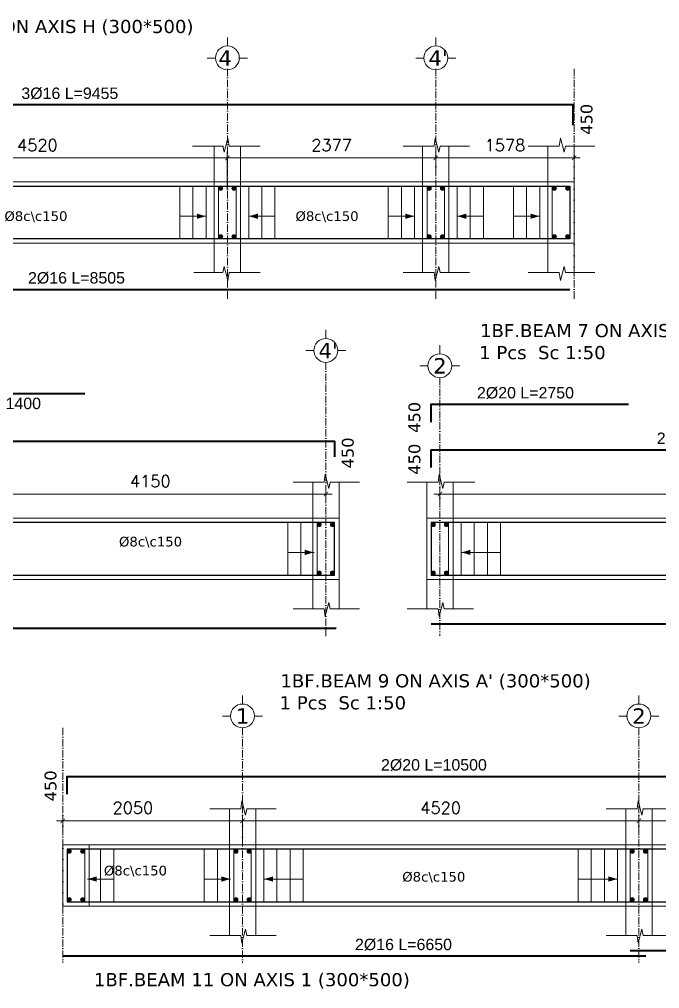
# Model space of a CAD drawing. Header units: inches. Extents: x -17020 to 43805, y -10194 to 123061.
# Drawn here: x -3643 to -2913, y 113195 to 114301 of the extents above; entities that cross this region are included whole.
import ezdxf

# ---------------------------------------------------------------- set-up
doc = ezdxf.new("R2010")
doc.units = ezdxf.units.IN
doc.header["$LTSCALE"] = 0.7
doc.header["$MEASUREMENT"] = 0
doc.linetypes.add('ACAD_ISO10W100', pattern=[18, 12, -3, 0, -3])
doc.layers.get('0').update_dxf_attribs({"lineweight": 13})
doc.layers.get('Defpoints').update_dxf_attribs({"lineweight": 5})
for name, color, linetype, lineweight in [('axis', 254, 'ACAD_ISO10W100', 9), ('BEAM FRAME', 5, 'Continuous', 18), ('COLUMN', 4, 'Continuous', 20), ('elevline', 30, 'Continuous', 20), ('FRAME 070', 5, 'Continuous', 60), ('hatch', 9, 'Continuous', 9), ('renforcment', 141, 'Continuous', 40), ('tex', 3, 'Continuous', 25), ('TEXT', 3, 'Continuous', 25), ('top rein. extension', 50, 'Continuous', 20), ('top renforcment', 7, 'Continuous', 40)]:
    doc.layers.add(name, color=color, linetype=linetype, lineweight=lineweight)
doc.styles.add('100', font='romans.shx', dxfattribs={"height": 13.5})
doc.styles.add('romanc', font='verdana.ttf', dxfattribs={"height": 250})
doc.styles.get("Standard").update_dxf_attribs({"font": 'arial.ttf', "height": 13})
doc.dimstyles.new('100', dxfattribs={"dimtxt": 13.5, "dimasz": 5, "dimexe": 7, "dimexo": 7, "dimgap": 8, "dimtad": 1, "dimdec": 0, "dimlfac": 10, "dimzin": 4, "dimdsep": 46, "dimtxsty": '100', "dimblk": 'ARCHTICK', "dimcen": 0.09, "dimdle": 7, "dimclrd": 1, "dimclre": 8, "dimclrt": 2, "dimadec": 0, "dimazin": 1, "dimtfac": 1, "dimtdec": 0, "dimtix": 1, "dimtofl": 0, "dimtmove": 0, "dimatfit": 3, "dimldrblk": 'ARCHTICK', "dimfxl": 0.18, "dimtolj": 1, "dimtzin": 0, "dimlwd": -1, "dimlwe": -1, "dimarcsym": 0})
doc.dimstyles.get("Standard").update_dxf_attribs({"dimtxt": 13, "dimasz": 5, "dimexe": 0.18, "dimexo": 0.0625, "dimgap": 6, "dimtad": 1, "dimdec": 0, "dimlfac": 10, "dimzin": 0, "dimdsep": 46, "dimtxsty": 'Standard', "dimblk": 'ARCHTICK', "dimcen": 0.09, "dimse1": 1, "dimse2": 1, "dimclrd": 1, "dimclre": 7, "dimclrt": 3, "dimadec": 0, "dimazin": 0, "dimtfac": 1, "dimtdec": 0, "dimtix": 1, "dimtofl": 0, "dimtmove": 0, "dimatfit": 3, "dimldrblk": 'ARCHTICK', "dimfxl": 1, "dimtolj": 1, "dimtzin": 0, "dimarcsym": 0})

# ---------------------------------------------------------------- blocks, each defined once
blk = doc.blocks.new('_ArchTick')
at = {"color": 0, "linetype": 'ByBlock', "lineweight": 0, "const_width": 0.15}
blk.add_lwpolyline([(-0.5, -0.5), (0.5, 0.5)], dxfattribs=at)
blk = doc.blocks.new('*D1486')
at = {"color": 8, "transparency": 16777216}
for p, q in [((-3857.7, 114124.5), (-3857.7, 114149.7)), ((-3405.7, 114106.1), (-3405.7, 114149.7))]:
    blk.add_line(p, q, dxfattribs=at)
at = {"color": 1, "transparency": 16777216}
blk.add_line((-3398.7, 114142.7), (-3864.7, 114142.7), dxfattribs=at)
at = {"layer": 'Defpoints', "color": 0, "transparency": 16777216}
for p in [(-3857.7, 114142.7), (-3857.7, 114117.5), (-3405.7, 114099.1)]:
    blk.add_point(p, dxfattribs=at)
at = {"color": 1, "transparency": 16777216, "xscale": 5, "yscale": 5, "zscale": 5, "rotation": 180}
blk.add_blockref('_ArchTick', (-3857.7, 114142.7), dxfattribs=at)
at = {"color": 1, "transparency": 16777216, "xscale": 5, "yscale": 5, "zscale": 5}
blk.add_blockref('_ArchTick', (-3405.7, 114142.7), dxfattribs=at)
at = {"color": 2, "transparency": 16777216, "insert": (-3622.3, 114157.4), "char_height": 13.5, "attachment_point": 5, "style": '100'}
blk.add_mtext('\\A1;4520', dxfattribs=at)
blk = doc.blocks.new('*D1487')
at = {"layer": 'Defpoints', "color": 0, "transparency": 16777216}
for p in [(-3865.7, 113992.7, -37318.8), (-3865.7, 113992.7), (-3015.2, 113992.7, -13652.7)]:
    blk.add_point(p, dxfattribs=at)
at = {"layer": 'TEXT', "color": 3, "transparency": 16777216, "insert": (-3577.7, 114005.7), "char_height": 13, "attachment_point": 5}
blk.add_mtext('\\A1;2%%C16 L=8505', dxfattribs=at)
blk = doc.blocks.new('*D1488')
at = {"layer": 'Defpoints', "color": 0, "transparency": 16777216}
for p in [(-3911.1, 114203.3, -440.4), (-2965.6, 114203.3, 264.3), (-2965.6, 114203.3)]:
    blk.add_point(p, dxfattribs=at)
at = {"layer": 'TEXT', "color": 3, "transparency": 16777216, "insert": (-3585.3, 114216.3), "char_height": 13, "attachment_point": 5}
blk.add_mtext('\\A1;3%%C16 L=9455', dxfattribs=at)
blk = doc.blocks.new('*D1489')
at = {"color": 8, "transparency": 16777216}
for p, q in [((-3405.7, 114106.1), (-3405.7, 114149.7)), ((-3168, 114125.5), (-3168, 114149.7))]:
    blk.add_line(p, q, dxfattribs=at)
at = {"color": 1, "transparency": 16777216}
blk.add_line((-3412.7, 114142.7), (-3161, 114142.7), dxfattribs=at)
at = {"layer": 'Defpoints', "color": 0, "transparency": 16777216}
for p in [(-3168, 114142.7), (-3168, 114118.5), (-3405.7, 114099.1)]:
    blk.add_point(p, dxfattribs=at)
at = {"color": 1, "transparency": 16777216, "xscale": 5, "yscale": 5, "zscale": 5, "rotation": 180}
blk.add_blockref('_ArchTick', (-3405.7, 114142.7), dxfattribs=at)
at = {"color": 1, "transparency": 16777216, "xscale": 5, "yscale": 5, "zscale": 5}
blk.add_blockref('_ArchTick', (-3168, 114142.7), dxfattribs=at)
at = {"color": 2, "transparency": 16777216, "insert": (-3286.8, 114157.4), "char_height": 13.5, "attachment_point": 5, "style": '100'}
blk.add_mtext('\\A1;2377', dxfattribs=at)
blk = doc.blocks.new('*D1492')
at = {"layer": 'Defpoints', "color": 0, "transparency": 16777216}
for p in [(-2925.8, 114203.3, -440.4), (-2175.8, 114203.3, 46.4), (-2175.8, 114203.3)]:
    blk.add_point(p, dxfattribs=at)
at = {"layer": 'TEXT', "color": 3, "transparency": 16777216, "insert": (-2543, 114216.3), "char_height": 13, "attachment_point": 5}
blk.add_mtext('\\A1;2%%C16 L=7500', dxfattribs=at)
blk = doc.blocks.new('*D1499')
at = {"layer": 'Defpoints', "color": 0, "transparency": 16777216}
for p in [(-4453.4, 113819.7, -157.8), (-4453.4, 113819.7), (-3253.4, 113819.7, -218.5)]:
    blk.add_point(p, dxfattribs=at)
at = {"layer": 'TEXT', "color": 3, "transparency": 16777216, "insert": (-3898.8, 113832.7), "char_height": 13, "attachment_point": 5}
blk.add_mtext('\\A1;2%%C20 L=12000', dxfattribs=at)
blk = doc.blocks.new('*D1504')
at = {"color": 8, "transparency": 16777216}
for p, q in [((-3708.4, 113753), (-3708.4, 113766.2)), ((-3293.3, 113751.6), (-3293.3, 113766.2))]:
    blk.add_line(p, q, dxfattribs=at)
at = {"color": 1, "transparency": 16777216}
blk.add_line((-3286.3, 113759.2), (-3715.4, 113759.2), dxfattribs=at)
at = {"layer": 'Defpoints', "color": 0, "transparency": 16777216}
for p in [(-3708.4, 113759.2), (-3708.4, 113746), (-3293.3, 113744.6)]:
    blk.add_point(p, dxfattribs=at)
at = {"color": 1, "transparency": 16777216, "xscale": 5, "yscale": 5, "zscale": 5, "rotation": 180}
blk.add_blockref('_ArchTick', (-3708.4, 113759.2), dxfattribs=at)
at = {"color": 1, "transparency": 16777216, "xscale": 5, "yscale": 5, "zscale": 5}
blk.add_blockref('_ArchTick', (-3293.3, 113759.2), dxfattribs=at)
at = {"color": 2, "transparency": 16777216, "insert": (-3493.5, 113773.9), "char_height": 13.5, "attachment_point": 5, "style": '100'}
blk.add_mtext('\\A1;4150', dxfattribs=at)
blk = doc.blocks.new('*D1506')
at = {"layer": 'Defpoints', "color": 0, "transparency": 16777216}
for p in [(-4168.4, 113605.9, -13652.7), (-3281.6, 113605.9, -37100.9), (-3281.6, 113605.9)]:
    blk.add_point(p, dxfattribs=at)
at = {"layer": 'TEXT', "color": 3, "transparency": 16777216, "insert": (-3851, 113618.9), "char_height": 13, "attachment_point": 5}
blk.add_mtext('\\A1;3%%C16 L=8867', dxfattribs=at)
blk = doc.blocks.new('*D1512')
at = {"layer": 'Defpoints', "color": 0, "transparency": 16777216}
for p in [(-3858.4, 113873.9, -203.1), (-3858.4, 113873.9), (-3568.4, 113873.9, -189.9)]:
    blk.add_point(p, dxfattribs=at)
at = {"layer": 'TEXT', "color": 3, "transparency": 16777216, "insert": (-3712.8, 113886.9), "char_height": 13, "attachment_point": 5}
blk.add_mtext('\\A1;3%%C20 L=2900', dxfattribs=at)
blk = doc.blocks.new('*D1513')
at = {"layer": 'Defpoints', "color": 0, "transparency": 16777216}
for p in [(-3708.4, 113872.3), (-3568.4, 113872.3), (-3568.4, 113849.9)]:
    blk.add_point(p, dxfattribs=at)
at = {"layer": 'TEXT', "color": 3, "transparency": 16777216, "insert": (-3638.4, 113862.6), "char_height": 13, "attachment_point": 5}
blk.add_mtext('\\A1;1400', dxfattribs=at)
blk = doc.blocks.new('*D1515')
at = {"layer": 'Defpoints', "color": 0, "transparency": 16777216}
for p in [(-3223.3, 113809.7, -0.5), (-3223.3, 113809.7), (-2289.3, 113809.7, -167.8)]:
    blk.add_point(p, dxfattribs=at)
at = {"layer": 'TEXT', "color": 3, "transparency": 16777216, "insert": (-2860.7, 113822.7), "char_height": 13, "attachment_point": 5}
blk.add_mtext('\\A1;2%%C20 L=9340', dxfattribs=at)
blk = doc.blocks.new('*D1518')
at = {"color": 8, "transparency": 16777216}
for p, q in [((-3163.3, 113750.2), (-3163.3, 113766.2)), ((-2523.3, 113752.6), (-2523.3, 113766.2))]:
    blk.add_line(p, q, dxfattribs=at)
at = {"color": 1, "transparency": 16777216}
blk.add_line((-2516.3, 113759.2), (-3170.3, 113759.2), dxfattribs=at)
at = {"layer": 'Defpoints', "color": 0, "transparency": 16777216}
for p in [(-3163.3, 113759.2), (-3163.3, 113743.2), (-2523.3, 113745.6)]:
    blk.add_point(p, dxfattribs=at)
at = {"color": 1, "transparency": 16777216, "xscale": 5, "yscale": 5, "zscale": 5, "rotation": 180}
blk.add_blockref('_ArchTick', (-3163.3, 113759.2), dxfattribs=at)
at = {"color": 1, "transparency": 16777216, "xscale": 5, "yscale": 5, "zscale": 5}
blk.add_blockref('_ArchTick', (-2523.3, 113759.2), dxfattribs=at)
at = {"color": 2, "transparency": 16777216, "insert": (-2843.3, 113773.9), "char_height": 13.5, "attachment_point": 5, "style": '100'}
blk.add_mtext('\\A1;6400', dxfattribs=at)
blk = doc.blocks.new('*D1519')
at = {"layer": 'Defpoints', "color": 0, "transparency": 16777216}
for p in [(-3223.3, 113861.6, -218.4), (-3223.3, 113861.6), (-2948.3, 113861.6, -217.9)]:
    blk.add_point(p, dxfattribs=at)
at = {"layer": 'TEXT', "color": 3, "transparency": 16777216, "insert": (-3065.7, 113874.6), "char_height": 13, "attachment_point": 5}
blk.add_mtext('\\A1;2%%C20 L=2750', dxfattribs=at)
blk = doc.blocks.new('*D1520')
at = {"layer": 'Defpoints', "color": 0, "transparency": 16777216}
for p in [(-3173.3, 113611, -13652.7), (-2513.3, 113611, -37100.9), (-2513.3, 113611)]:
    blk.add_point(p, dxfattribs=at)
at = {"layer": 'TEXT', "color": 3, "transparency": 16777216, "insert": (-2825.9, 113624), "char_height": 13, "attachment_point": 5}
blk.add_mtext('\\A1;4%%C20 L=6600', dxfattribs=at)
blk = doc.blocks.new('*D1548')
at = {"layer": 'Defpoints', "color": 0, "transparency": 16777216}
for p in [(-3638.4, 113437.1, -218.4), (-3638.4, 113437.1), (-2588.4, 113437.1, -167.8)]:
    blk.add_point(p, dxfattribs=at)
at = {"layer": 'TEXT', "color": 3, "transparency": 16777216, "insert": (-3170.1, 113450.1), "char_height": 13, "attachment_point": 5}
blk.add_mtext('\\A1;2%%C20 L=10500', dxfattribs=at)
blk = doc.blocks.new('*D1543')
at = {"color": 1, "transparency": 16777216}
blk.add_line((-2289.4, 113386.5), (-2943.4, 113386.5), dxfattribs=at)
at = {"color": 8, "transparency": 16777216}
for p, q in [((-2936.4, 113377.6), (-2936.4, 113393.5)), ((-2296.4, 113379.9), (-2296.4, 113393.5))]:
    blk.add_line(p, q, dxfattribs=at)
at = {"layer": 'Defpoints', "color": 0, "transparency": 16777216}
for p in [(-2936.4, 113386.5), (-2936.4, 113370.6), (-2296.4, 113372.9)]:
    blk.add_point(p, dxfattribs=at)
at = {"color": 1, "transparency": 16777216, "xscale": 5, "yscale": 5, "zscale": 5, "rotation": 180}
blk.add_blockref('_ArchTick', (-2936.4, 113386.5), dxfattribs=at)
at = {"color": 1, "transparency": 16777216, "xscale": 5, "yscale": 5, "zscale": 5}
blk.add_blockref('_ArchTick', (-2296.4, 113386.5), dxfattribs=at)
at = {"color": 2, "transparency": 16777216, "insert": (-2616.4, 113401.3), "char_height": 13.5, "attachment_point": 5, "style": '100'}
blk.add_mtext('\\A1;6400', dxfattribs=at)
blk = doc.blocks.new('*D1544')
at = {"color": 1, "transparency": 16777216}
blk.add_line((-3395.4, 113386.5), (-2929.4, 113386.5), dxfattribs=at)
at = {"color": 8, "transparency": 16777216}
for p, q in [((-3388.4, 113365.3), (-3388.4, 113393.5)), ((-2936.4, 113377.6), (-2936.4, 113393.5))]:
    blk.add_line(p, q, dxfattribs=at)
at = {"layer": 'Defpoints', "color": 0, "transparency": 16777216}
for p in [(-2936.4, 113386.5), (-2936.4, 113370.6), (-3388.4, 113358.3)]:
    blk.add_point(p, dxfattribs=at)
at = {"color": 1, "transparency": 16777216, "xscale": 5, "yscale": 5, "zscale": 5, "rotation": 180}
blk.add_blockref('_ArchTick', (-3388.4, 113386.5), dxfattribs=at)
at = {"color": 1, "transparency": 16777216, "xscale": 5, "yscale": 5, "zscale": 5}
blk.add_blockref('_ArchTick', (-2936.4, 113386.5), dxfattribs=at)
at = {"color": 2, "transparency": 16777216, "insert": (-3162.4, 113401.3), "char_height": 13.5, "attachment_point": 5, "style": '100'}
blk.add_mtext('\\A1;4520', dxfattribs=at)
blk = doc.blocks.new('*D1545')
at = {"layer": 'Defpoints', "color": 0, "transparency": 16777216}
for p in [(-3593.4, 113232.2, -13652.7), (-2928.4, 113232.2, -37100.9), (-2928.4, 113232.2)]:
    blk.add_point(p, dxfattribs=at)
at = {"layer": 'TEXT', "color": 3, "transparency": 16777216, "insert": (-3204.8, 113245.2), "char_height": 13, "attachment_point": 5}
blk.add_mtext('\\A1;2%%C16 L=6650', dxfattribs=at)
blk = doc.blocks.new('*D1546')
at = {"layer": 'Defpoints', "color": 0, "transparency": 16777216}
for p in [(-2946.4, 113238.3, -13652.7), (-1836.4, 113238.3, -37100.9), (-1836.4, 113238.3)]:
    blk.add_point(p, dxfattribs=at)
at = {"layer": 'TEXT', "color": 3, "transparency": 16777216, "insert": (-2538.9, 113251.3), "char_height": 13, "attachment_point": 5}
blk.add_mtext('\\A1;2%%C16 L=11100', dxfattribs=at)
blk = doc.blocks.new('*D1547')
at = {"color": 1, "transparency": 16777216}
blk.add_line((-3381.4, 113386.5), (-3600.4, 113386.5), dxfattribs=at)
at = {"color": 8, "transparency": 16777216}
for p, q in [((-3593.4, 113372.1), (-3593.4, 113393.5)), ((-3388.4, 113365.3), (-3388.4, 113393.5))]:
    blk.add_line(p, q, dxfattribs=at)
at = {"layer": 'Defpoints', "color": 0, "transparency": 16777216}
for p in [(-3593.4, 113386.5), (-3593.4, 113365.1), (-3388.4, 113358.3)]:
    blk.add_point(p, dxfattribs=at)
at = {"color": 1, "transparency": 16777216, "xscale": 5, "yscale": 5, "zscale": 5, "rotation": 180}
blk.add_blockref('_ArchTick', (-3593.4, 113386.5), dxfattribs=at)
at = {"color": 1, "transparency": 16777216, "xscale": 5, "yscale": 5, "zscale": 5}
blk.add_blockref('_ArchTick', (-3388.4, 113386.5), dxfattribs=at)
at = {"color": 2, "transparency": 16777216, "insert": (-3513.4, 113401.3), "char_height": 13.5, "attachment_point": 5, "style": '100'}
blk.add_mtext('\\A1;2050', dxfattribs=at)
blk = doc.blocks.new('*D1684')
at = {"color": 8, "transparency": 16777216}
for p, q in [((-3168, 114125.5), (-3168, 114149.7)), ((-3010.2, 114114.9), (-3010.2, 114149.7))]:
    blk.add_line(p, q, dxfattribs=at)
at = {"color": 1, "transparency": 16777216}
blk.add_line((-3003.2, 114142.7), (-3175, 114142.7), dxfattribs=at)
at = {"layer": 'Defpoints', "color": 0, "transparency": 16777216}
for p in [(-3168, 114142.7), (-3168, 114118.5), (-3010.2, 114107.9)]:
    blk.add_point(p, dxfattribs=at)
at = {"color": 1, "transparency": 16777216, "xscale": 5, "yscale": 5, "zscale": 5, "rotation": 180}
blk.add_blockref('_ArchTick', (-3168, 114142.7), dxfattribs=at)
at = {"color": 1, "transparency": 16777216, "xscale": 5, "yscale": 5, "zscale": 5}
blk.add_blockref('_ArchTick', (-3010.2, 114142.7), dxfattribs=at)
at = {"color": 2, "transparency": 16777216, "insert": (-3089.1, 114157.4), "char_height": 13.5, "attachment_point": 5, "style": '100'}
blk.add_mtext('\\A1;1578', dxfattribs=at)

msp = doc.modelspace()

# ---------------------------------------------------------------- hatches: boundary and pattern name
at = {"layer": 'elevline'}
for points in [[(-3410.9, 114108, 1), (-3415.65, 114108, 1)], [(-3400.41, 114108, -1), (-3395.65, 114108, -1)], [(-3173.2, 114108, 1), (-3177.95, 114108, 1)], [(-3162.71, 114108, -1), (-3157.95, 114108, -1)], [(-3030.4, 114108, 1), (-3035.15, 114108, 1)], [(-3019.91, 114108, -1), (-3015.15, 114108, -1)], [(-3410.9, 114052.76, -1), (-3415.65, 114052.76, -1)], [(-3400.41, 114052.76, 1), (-3395.65, 114052.76, 1)], [(-3173.2, 114052.76, -1), (-3177.95, 114052.76, -1)], [(-3162.71, 114052.76, 1), (-3157.95, 114052.76, 1)], [(-3030.4, 114052.76, -1), (-3035.15, 114052.76, -1)], [(-3019.91, 114052.76, 1), (-3015.15, 114052.76, 1)], [(-3298.56, 113724.48, 1), (-3303.32, 113724.48, 1)], [(-3288.07, 113724.48, -1), (-3283.32, 113724.48, -1)], [(-3168.56, 113724.48, 1), (-3173.32, 113724.48, 1)], [(-3158.07, 113724.48, -1), (-3153.32, 113724.48, -1)], [(-3298.56, 113669.24, -1), (-3303.32, 113669.24, -1)], [(-3288.07, 113669.24, 1), (-3283.32, 113669.24, 1)], [(-3168.56, 113669.24, -1), (-3173.32, 113669.24, -1)], [(-3158.07, 113669.24, 1), (-3153.32, 113669.24, 1)], [(-3583.6, 113351.83, 1), (-3588.35, 113351.83, 1)], [(-3573.11, 113351.83, -1), (-3568.35, 113351.83, -1)], [(-3393.6, 113351.83, 1), (-3398.35, 113351.83, 1)], [(-3383.11, 113351.83, -1), (-3378.35, 113351.83, -1)], [(-2941.6, 113351.83, 1), (-2946.35, 113351.83, 1)], [(-2931.11, 113351.83, -1), (-2926.35, 113351.83, -1)], [(-3583.6, 113296.59, -1), (-3588.35, 113296.59, -1)], [(-3573.11, 113296.59, 1), (-3568.35, 113296.59, 1)], [(-3393.6, 113296.59, -1), (-3398.35, 113296.59, -1)], [(-3383.11, 113296.59, 1), (-3378.35, 113296.59, 1)], [(-2941.6, 113296.59, -1), (-2946.35, 113296.59, -1)], [(-2931.11, 113296.59, 1), (-2926.35, 113296.59, 1)]]:
    msp.add_hatch(color=256, dxfattribs=at).paths.add_polyline_path(points)

# ---------------------------------------------------------------- linework, layer by layer
at = {"layer": 'axis'}
for p, q in [((-3405.65, 114244.58, -217.91), (-3405.65, 113980.64, -217.91)), ((-3167.95, 114244.58, -217.91), (-3167.95, 113980.64, -217.91)), ((-3010.15, 114244.58, -217.91), (-3010.15, 113980.64, -217.91)), ((-3010.15, 114244.58, -217.91), (-3010.15, 113980.64, -217.91)), ((-3293.32, 113909.51), (-3293.32, 113597.12)), ((-3163.32, 113892.05), (-3163.32, 113597.12)), ((-3163.32, 113892.05), (-3163.32, 113597.12)), ((-3593.35, 113492.51, -217.91), (-3593.35, 113224.47, -217.91)), ((-3388.35, 113492.51, -217.91), (-3388.35, 113224.47, -217.91)), ((-2936.35, 113492.51, -217.91), (-2936.35, 113224.47, -217.91)), ((-2936.35, 113492.51, -217.91), (-2936.35, 113224.47, -217.91))]:
    msp.add_line(p, q, dxfattribs=at)
at = {"layer": 'BEAM FRAME'}
for points in [[(-3010.15, 114045.38), (-3872.65, 114045.38), (-3872.65, 114115.38), (-3010.15, 114115.38)], [(-3593.35, 113289.21), (-1829.35, 113289.21), (-1829.35, 113359.21), (-3593.35, 113359.21)]]:
    msp.add_lwpolyline(points, close=True, dxfattribs=at)
at = {"layer": 'BEAM FRAME', "elevation": 217.91}
for points in [[(-5427.35, 113661.86), (-3278.32, 113661.86), (-3278.32, 113731.86), (-5427.35, 113731.86)], [(-3178.32, 113661.86), (-2056.32, 113661.86), (-2056.32, 113731.86), (-3178.32, 113731.86)]]:
    msp.add_lwpolyline(points, close=True, dxfattribs=at)
at = {"layer": 'COLUMN', "lineweight": 20}
for p, q in [((-3420.65, 114156.3), (-3420.65, 114115.38)), ((-3390.65, 114156.3), (-3390.65, 114115.38)), ((-3182.95, 114156.3), (-3182.95, 114115.38)), ((-3152.95, 114156.3), (-3152.95, 114115.38)), ((-3040.15, 114156.3), (-3040.15, 114115.38)), ((-3010.15, 114156.3), (-3010.15, 114115.38)), ((-3420.65, 114011.95), (-3420.65, 114045.38)), ((-3390.65, 114011.95), (-3390.65, 114045.38)), ((-3182.95, 114011.95), (-3182.95, 114045.38)), ((-3152.95, 114011.95), (-3152.95, 114045.38)), ((-3040.15, 114011.95), (-3040.15, 114045.38)), ((-3010.15, 114011.95), (-3010.15, 114045.38)), ((-3308.32, 113772.78, 217.91), (-3308.32, 113731.86, 217.91)), ((-3278.32, 113772.78, 217.91), (-3278.32, 113731.86, 217.91)), ((-3178.32, 113772.78, 217.91), (-3178.32, 113731.86, 217.91)), ((-3148.32, 113772.78, 217.91), (-3148.32, 113731.86, 217.91)), ((-3308.32, 113628.43, 217.91), (-3308.32, 113661.86, 217.91)), ((-3278.32, 113628.43, 217.91), (-3278.32, 113661.86, 217.91)), ((-3178.32, 113628.43, 217.91), (-3178.32, 113661.86, 217.91)), ((-3148.32, 113628.43, 217.91), (-3148.32, 113661.86, 217.91)), ((-3403.35, 113400.14), (-3403.35, 113359.21)), ((-3373.35, 113400.14), (-3373.35, 113359.21)), ((-2951.35, 113400.14), (-2951.35, 113359.21)), ((-2921.35, 113400.14), (-2921.35, 113359.21)), ((-3403.35, 113255.79), (-3403.35, 113289.21)), ((-3373.35, 113255.79), (-3373.35, 113289.21)), ((-2951.35, 113255.79), (-2951.35, 113289.21)), ((-2921.35, 113255.79), (-2921.35, 113289.21))]:
    msp.add_line(p, q, dxfattribs=at)
at = {"layer": 'elevline'}
for p, q in [((-3459.93, 114050.38, -217.91), (-3459.93, 114110.38, -217.91)), ((-3444.93, 114050.38, -217.91), (-3444.93, 114110.38, -217.91)), ((-3429.97, 114050.38, -217.91), (-3429.97, 114110.38, -217.91)), ((-3381.34, 114050.38, -217.91), (-3381.34, 114110.38, -217.91)), ((-3366.38, 114050.38, -217.91), (-3366.38, 114110.38, -217.91)), ((-3351.38, 114050.38, -217.91), (-3351.38, 114110.38, -217.91)), ((-3222.23, 114050.38, -217.91), (-3222.23, 114110.38, -217.91)), ((-3207.23, 114050.38, -217.91), (-3207.23, 114110.38, -217.91)), ((-3192.27, 114050.38, -217.91), (-3192.27, 114110.38, -217.91)), ((-3143.64, 114050.38, -217.91), (-3143.64, 114110.38, -217.91)), ((-3128.68, 114050.38, -217.91), (-3128.68, 114110.38, -217.91)), ((-3113.68, 114050.38, -217.91), (-3113.68, 114110.38, -217.91)), ((-3079.43, 114050.38, -217.91), (-3079.43, 114110.38, -217.91)), ((-3064.43, 114050.38, -217.91), (-3064.43, 114110.38, -217.91)), ((-3049.47, 114050.38, -217.91), (-3049.47, 114110.38, -217.91)), ((-3336.82, 113666.86), (-3336.82, 113726.86)), ((-3321.82, 113666.86), (-3321.82, 113726.86)), ((-3303.36, 113666.86), (-3303.36, 113726.86)), ((-3139.01, 113666.86), (-3139.01, 113726.86)), ((-3124.05, 113666.86), (-3124.05, 113726.86)), ((-3109.05, 113666.86), (-3109.05, 113726.86)), ((-3094.05, 113666.86), (-3094.05, 113726.86)), ((-3550.27, 113294.21, -217.91), (-3550.27, 113354.21, -217.91)), ((-3535.27, 113294.21, -217.91), (-3535.27, 113354.21, -217.91)), ((-3432.01, 113294.21, -217.91), (-3432.01, 113354.21, -217.91)), ((-3417.01, 113294.21, -217.91), (-3417.01, 113354.21, -217.91)), ((-3364.04, 113294.21, -217.91), (-3364.04, 113354.21, -217.91)), ((-3349.08, 113294.21, -217.91), (-3349.08, 113354.21, -217.91)), ((-3334.08, 113294.21, -217.91), (-3334.08, 113354.21, -217.91)), ((-3319.08, 113294.21, -217.91), (-3319.08, 113354.21, -217.91)), ((-3005.62, 113294.21, -217.91), (-3005.62, 113354.21, -217.91)), ((-2990.62, 113294.21, -217.91), (-2990.62, 113354.21, -217.91)), ((-2975.62, 113294.21, -217.91), (-2975.62, 113354.21, -217.91)), ((-2960.67, 113294.21, -217.91), (-2960.67, 113354.21, -217.91))]:
    msp.add_line(p, q, dxfattribs=at)
for centre in [(-3413.28, 114108, -217.91), (-3398.03, 114108, -217.91), (-3175.58, 114108, -217.91), (-3160.33, 114108, -217.91), (-3032.78, 114108, -217.91), (-3017.53, 114108, -217.91), (-3413.28, 114052.76, -217.91), (-3398.03, 114052.76, -217.91), (-3175.58, 114052.76, -217.91), (-3160.33, 114052.76, -217.91), (-3032.78, 114052.76, -217.91), (-3017.53, 114052.76, -217.91), (-3300.94, 113724.48), (-3285.7, 113724.48), (-3170.94, 113724.48), (-3155.7, 113724.48), (-3300.94, 113669.24), (-3285.7, 113669.24), (-3170.94, 113669.24), (-3155.7, 113669.24), (-3585.98, 113351.83, -217.91), (-3570.73, 113351.83, -217.91), (-3395.98, 113351.83, -217.91), (-3380.73, 113351.83, -217.91), (-2943.98, 113351.83, -217.91), (-2928.73, 113351.83, -217.91), (-3585.98, 113296.59, -217.91), (-3570.73, 113296.59, -217.91), (-3395.98, 113296.59, -217.91), (-3380.73, 113296.59, -217.91), (-2943.98, 113296.59, -217.91), (-2928.73, 113296.59, -217.91)]:
    msp.add_circle(centre, 2.38, dxfattribs=at)
at = {"layer": 'FRAME 070', "lineweight": 20}
for p, q in [((-3404.97, 114165.31), (-3409.15, 114149.23)), ((-3403.62, 114156.3), (-3404.97, 114165.31)), ((-3169.99, 114156.3), (-3168.64, 114165.31)), ((-3168.64, 114165.31), (-3164.46, 114149.23)), ((-3027.19, 114156.3), (-3025.84, 114165.31)), ((-3025.84, 114165.31), (-3021.66, 114149.23)), ((-3410.18, 114156.3), (-3445.54, 114156.3)), ((-3409.15, 114149.23), (-3410.66, 114156.3)), ((-3368.26, 114156.3), (-3403.62, 114156.3)), ((-3205.34, 114156.3), (-3169.99, 114156.3)), ((-3164.46, 114149.23), (-3162.95, 114156.3)), ((-3162.95, 114156.3), (-3129.56, 114156.3)), ((-3062.54, 114156.3), (-3027.19, 114156.3)), ((-3021.66, 114149.23), (-3020.15, 114156.3)), ((-3020.15, 114156.3), (-2986.76, 114156.3)), ((-3409.15, 114019.03), (-3410.66, 114011.95)), ((-3404.97, 114002.95), (-3409.15, 114019.03)), ((-3168.64, 114002.95), (-3164.46, 114019.03)), ((-3164.46, 114019.03), (-3162.95, 114011.95)), ((-3025.84, 114002.95), (-3021.66, 114019.03)), ((-3021.66, 114019.03), (-3020.15, 114011.95)), ((-3410.66, 114011.95), (-3444.05, 114011.95)), ((-3403.62, 114011.95), (-3404.97, 114002.95)), ((-3368.26, 114011.95), (-3403.62, 114011.95)), ((-3205.34, 114011.95), (-3169.99, 114011.95)), ((-3169.99, 114011.95), (-3168.64, 114002.95)), ((-3162.95, 114011.95), (-3129.56, 114011.95)), ((-3062.54, 114011.95), (-3027.19, 114011.95)), ((-3027.19, 114011.95), (-3025.84, 114002.95)), ((-3020.15, 114011.95), (-2986.76, 114011.95)), ((-3330.71, 113772.78, 217.91), (-3295.35, 113772.78, 217.91)), ((-3295.35, 113772.78, 217.91), (-3294, 113781.79, 217.91)), ((-3294, 113781.79, 217.91), (-3289.82, 113765.71, 217.91)), ((-3289.82, 113765.71, 217.91), (-3288.31, 113772.78, 217.91)), ((-3288.31, 113772.78, 217.91), (-3254.92, 113772.78, 217.91)), ((-3200.71, 113772.78, 217.91), (-3165.35, 113772.78, 217.91)), ((-3165.35, 113772.78, 217.91), (-3164, 113781.79, 217.91)), ((-3164, 113781.79, 217.91), (-3159.82, 113765.71, 217.91)), ((-3159.82, 113765.71, 217.91), (-3158.31, 113772.78, 217.91)), ((-3158.79, 113772.78, 217.91), (-3123.43, 113772.78, 217.91)), ((-3330.71, 113628.43, 217.91), (-3295.35, 113628.43, 217.91)), ((-3295.35, 113628.43, 217.91), (-3294, 113619.43, 217.91)), ((-3294, 113619.43, 217.91), (-3289.82, 113635.51, 217.91)), ((-3289.82, 113635.51, 217.91), (-3288.31, 113628.43, 217.91)), ((-3288.31, 113628.43, 217.91), (-3254.92, 113628.43, 217.91)), ((-3200.71, 113628.43, 217.91), (-3165.35, 113628.43, 217.91)), ((-3165.35, 113628.43, 217.91), (-3164, 113619.43, 217.91)), ((-3164, 113619.43, 217.91), (-3159.82, 113635.51, 217.91)), ((-3159.82, 113635.51, 217.91), (-3158.31, 113628.43, 217.91)), ((-3158.31, 113628.43, 217.91), (-3124.92, 113628.43, 217.91)), ((-3390.39, 113400.14), (-3389.04, 113409.14)), ((-3389.04, 113409.14), (-3384.85, 113393.06)), ((-2938.39, 113400.14), (-2937.04, 113409.14)), ((-2937.04, 113409.14), (-2932.85, 113393.06)), ((-3425.74, 113400.14), (-3390.39, 113400.14)), ((-3384.85, 113393.06), (-3383.35, 113400.14)), ((-3383.35, 113400.14), (-3349.96, 113400.14)), ((-2973.74, 113400.14), (-2938.39, 113400.14)), ((-2932.85, 113393.06), (-2931.35, 113400.14)), ((-2931.83, 113400.14), (-2896.47, 113400.14)), ((-3425.74, 113255.79), (-3390.39, 113255.79)), ((-3390.39, 113255.79), (-3389.04, 113246.79)), ((-3389.04, 113246.79), (-3384.85, 113262.86)), ((-3384.85, 113262.86), (-3383.35, 113255.79)), ((-3383.35, 113255.79), (-3349.96, 113255.79)), ((-2973.74, 113255.79), (-2938.39, 113255.79)), ((-2938.39, 113255.79), (-2937.04, 113246.79)), ((-2937.04, 113246.79), (-2932.85, 113262.86)), ((-2932.85, 113262.86), (-2931.35, 113255.79)), ((-2931.35, 113255.79), (-2897.96, 113255.79))]:
    msp.add_line(p, q, dxfattribs=at)
at = {"layer": 'FRAME 070', "lineweight": 15, "elevation": -217.91}
for points in [[(-3390.65, 114045.38), (-3420.65, 114045.38), (-3420.65, 114115.38), (-3390.65, 114115.38)], [(-3152.95, 114045.38), (-3182.95, 114045.38), (-3182.95, 114115.38), (-3152.95, 114115.38)], [(-3010.15, 114045.38), (-3040.15, 114045.38), (-3040.15, 114115.38), (-3010.15, 114115.38)], [(-3593.35, 113289.21), (-3563.35, 113289.21), (-3563.35, 113359.21), (-3593.35, 113359.21)], [(-3403.35, 113289.21), (-3373.35, 113289.21), (-3373.35, 113359.21), (-3403.35, 113359.21)], [(-2951.35, 113289.21), (-2921.35, 113289.21), (-2921.35, 113359.21), (-2951.35, 113359.21)]]:
    msp.add_lwpolyline(points, close=True, dxfattribs=at)
at = {"layer": 'FRAME 070', "lineweight": 15}
for points in [[(-3308.32, 113661.86), (-3278.32, 113661.86), (-3278.32, 113731.86), (-3308.32, 113731.86)], [(-3178.32, 113661.86), (-3148.32, 113661.86), (-3148.32, 113731.86), (-3178.32, 113731.86)]]:
    msp.add_lwpolyline(points, close=True, dxfattribs=at)
at = {"layer": 'hatch'}
for p, q in [((-3405.65, 114280.19, -217.91), (-3405.65, 114270.46, -217.91)), ((-3167.95, 114280.19, -217.91), (-3167.95, 114270.46, -217.91)), ((-3428.58, 114256.71, -217.91), (-3418.84, 114256.71, -217.91)), ((-3382.73, 114256.71, -217.91), (-3392.47, 114256.71, -217.91)), ((-3190.88, 114256.71, -217.91), (-3181.14, 114256.71, -217.91)), ((-3145.03, 114256.71, -217.91), (-3154.77, 114256.71, -217.91)), ((-3293.32, 113946.48), (-3293.32, 113936.75)), ((-3163.32, 113929.02), (-3163.32, 113919.29)), ((-3316.24, 113923), (-3306.51, 113923)), ((-3270.39, 113923), (-3280.13, 113923)), ((-3186.24, 113905.55), (-3176.51, 113905.55)), ((-3140.39, 113905.55), (-3150.13, 113905.55)), ((-3388.35, 113529.48, -217.91), (-3388.35, 113519.75, -217.91)), ((-2936.35, 113529.48, -217.91), (-2936.35, 113519.75, -217.91)), ((-3411.28, 113506, -217.91), (-3401.54, 113506, -217.91)), ((-3365.43, 113506, -217.91), (-3375.16, 113506, -217.91)), ((-2959.28, 113506, -217.91), (-2949.54, 113506, -217.91)), ((-2913.43, 113506, -217.91), (-2923.16, 113506, -217.91))]:
    msp.add_line(p, q, dxfattribs=at)
for centre in [(-3405.65, 114256.84, -217.91), (-3167.95, 114256.84, -217.91), (-3293.32, 113923.13), (-3163.32, 113905.67), (-3388.35, 113506.13, -217.91), (-2936.35, 113506.13, -217.91)]:
    msp.add_circle(centre, 13.62, dxfattribs=at)
at = {"layer": 'renforcment', "lineweight": -2}
for points in [[(-3015.15, 114050.38), (-3867.65, 114050.38), (-3867.65, 114110.38), (-3015.15, 114110.38)], [(-3588.35, 113294.21), (-1834.35, 113294.21), (-1834.35, 113354.21), (-3588.35, 113354.21)]]:
    msp.add_lwpolyline(points, close=True, dxfattribs=at)
at = {"layer": 'renforcment', "lineweight": -2, "elevation": 217.91}
for points in [[(-5422.35, 113666.86), (-3283.32, 113666.86), (-3283.32, 113726.86), (-5422.35, 113726.86)], [(-3173.32, 113666.86), (-2061.32, 113666.86), (-2061.32, 113726.86), (-3173.32, 113726.86)]]:
    msp.add_lwpolyline(points, close=True, dxfattribs=at)
at = {"layer": 'top rein. extension'}
for p, q in [((-3429.97, 114076.22, -217.91), (-3459.93, 114076.22, -217.91)), ((-3381.34, 114076.22, -217.91), (-3351.38, 114076.22, -217.91)), ((-3192.27, 114076.22, -217.91), (-3222.23, 114076.22, -217.91)), ((-3143.64, 114076.22, -217.91), (-3113.68, 114076.22, -217.91)), ((-3049.47, 114076.22, -217.91), (-3079.43, 114076.22, -217.91)), ((-3306.86, 113692.7), (-3336.82, 113692.7)), ((-3139.01, 113692.7), (-3094.05, 113692.7)), ((-3565.23, 113320.05, -217.91), (-3535.27, 113320.05, -217.91)), ((-3402.05, 113320.05, -217.91), (-3432.01, 113320.05, -217.91)), ((-3364.04, 113320.05, -217.91), (-3319.08, 113320.05, -217.91)), ((-2960.67, 113320.05, -217.91), (-3005.62, 113320.05, -217.91))]:
    msp.add_line(p, q, dxfattribs=at)
for points in [[(-3440.44, 114079.22, -217.91), (-3430.31, 114076.22, -217.91), (-3440.44, 114073.22, -217.91)], [(-3370.87, 114079.22, -217.91), (-3381, 114076.22, -217.91), (-3370.87, 114073.22, -217.91)], [(-3202.74, 114079.22, -217.91), (-3192.61, 114076.22, -217.91), (-3202.74, 114073.22, -217.91)], [(-3133.17, 114079.22, -217.91), (-3143.3, 114076.22, -217.91), (-3133.17, 114073.22, -217.91)], [(-3059.94, 114079.22, -217.91), (-3049.81, 114076.22, -217.91), (-3059.94, 114073.22, -217.91)], [(-3317.33, 113695.7), (-3307.21, 113692.7), (-3317.33, 113689.7)], [(-3128.53, 113695.7), (-3138.66, 113692.7), (-3128.53, 113689.7)], [(-3554.75, 113323.05, -217.91), (-3564.88, 113320.05, -217.91), (-3554.75, 113317.05, -217.91)], [(-3412.53, 113323.05, -217.91), (-3402.4, 113320.05, -217.91), (-3412.53, 113317.05, -217.91)], [(-3353.57, 113323.05, -217.91), (-3363.69, 113320.05, -217.91), (-3353.57, 113317.05, -217.91)], [(-2971.14, 113323.05, -217.91), (-2961.01, 113320.05, -217.91), (-2971.14, 113317.05, -217.91)]]:
    msp.add_solid(points, dxfattribs=at)
at = {"layer": 'top renforcment'}
for p, q in [((-3865.65, 113992.72, -435.81), (-3015.15, 113992.72, -217.91)), ((-2513.32, 113610.98), (-3173.32, 113610.98)), ((-3281.62, 113605.86), (-4168.35, 113605.86)), ((-2928.35, 113232.19, -217.91), (-3593.35, 113232.19, -217.91)), ((-1836.35, 113238.34, -217.91), (-2946.35, 113238.34, -217.91))]:
    msp.add_line(p, q, dxfattribs=at)
for points, elevation in [([(-3011.45, 114179.98), (-3011.45, 114203.25), (-3867.65, 114203.25), (-3867.65, 114185.36)], -217.91), ([(-3173.32, 113841.37), (-3173.32, 113861.64), (-2948.32, 113861.64)], 217.91), ([(-3588.35, 113416.81), (-3588.35, 113437.09), (-2588.38, 113437.09)], -217.91)]:
    msp.add_lwpolyline(points, dxfattribs=dict(at, elevation=elevation))
at = {"layer": 'top renforcment', "lineweight": 15, "elevation": -217.91}
for points in [[(-3395.65, 114050.38), (-3415.65, 114050.38), (-3415.65, 114110.38), (-3395.65, 114110.38)], [(-3157.95, 114050.38), (-3177.95, 114050.38), (-3177.95, 114110.38), (-3157.95, 114110.38)], [(-3015.15, 114050.38), (-3035.15, 114050.38), (-3035.15, 114110.38), (-3015.15, 114110.38)], [(-3588.35, 113294.21), (-3568.35, 113294.21), (-3568.35, 113354.21), (-3588.35, 113354.21)], [(-3398.35, 113294.21), (-3378.35, 113294.21), (-3378.35, 113354.21), (-3398.35, 113354.21)], [(-2946.35, 113294.21), (-2926.35, 113294.21), (-2926.35, 113354.21), (-2946.35, 113354.21)]]:
    msp.add_lwpolyline(points, close=True, dxfattribs=at)
at = {"layer": 'top renforcment'}
for points in [[(-3858.35, 113873.89), (-3568.35, 113873.89)], [(-4453.38, 113819.73), (-3283.32, 113819.73), (-3283.32, 113801.84)], [(-3173.32, 113789.46), (-3173.32, 113809.73), (-2289.35, 113809.73)]]:
    msp.add_lwpolyline(points, dxfattribs=at)
at = {"layer": 'top renforcment', "lineweight": 15}
for points in [[(-3303.32, 113666.86), (-3283.32, 113666.86), (-3283.32, 113726.86), (-3303.32, 113726.86)], [(-3173.32, 113666.86), (-3153.32, 113666.86), (-3153.32, 113726.86), (-3173.32, 113726.86)]]:
    msp.add_lwpolyline(points, close=True, dxfattribs=at)

# ---------------------------------------------------------------- texts
at = {"layer": 'tex', "style": 'romanc'}
for p in [(-3659.94, 114070.85, -33654.09), (-3327.96, 114070.85, -33654.09), (-3529.26, 113699.51, -33436.19), (-3546.47, 113324.21, -33654.09), (-3206.21, 113317.14, -33654.09)]:
    msp.add_text('%%C8c\\c150', height=11, dxfattribs=at).set_placement(p)
at = {"layer": 'TEXT', "style": 'romanc'}
for s, height, p in [('1BF.BEAM 4 ON AXIS H (300*500)', 15, (-3793.89, 114285.2, -217.91)), ('4', 17.6, (-3415.83, 114247.92, -217.91)), ("4'", 17.6, (-3176.34, 114247.92, -217.91)), ('1BF.BEAM 7 ON AXIS E (300*500)', 15, (-3117.49, 113938.28)), ("4'", 17.6, (-3301.71, 113914.2)), ('1 Pcs  Sc 1:50 ', 15, (-3118.51, 113913.18)), ('2', 17.6, (-3170.92, 113896.75)), ("1BF.BEAM 9 ON AXIS A' (300*500)", 15, (-3345.11, 113538.74, -217.91)), ('1 Pcs  Sc 1:50 ', 15, (-3346.13, 113513.64, -217.91)), ('1', 17.6, (-3395.96, 113497.2, -217.91)), ('2', 17.6, (-2943.96, 113497.2, -217.91)), ('1BF.BEAM 11 ON AXIS 1 (300*500)', 15, (-3557.84, 113197.76, -217.91))]:
    msp.add_text(s, height=height, dxfattribs=at).set_placement(p)
for p in [(-2989.37, 114169.1, -72957.14), (-3185.6, 113829.07, -72521.33), (-3261.64, 113788.56, -73175.05), (-3185.6, 113781.37, -72521.33), (-3600.64, 113408.73, -72957.14)]:
    msp.add_text('450', height=13.5, rotation=90, dxfattribs=at).set_placement(p)

# ---------------------------------------------------------------- dimensions: what is measured, and where the dimension line sits
for base, p1, p2, picture, middle in [((-3857.65, 114142.67, -217.91), (-3405.65, 114099.12, -217.91), (-3857.65, 114117.47, -217.91), '*D1486', (-3622.31, 114142.67, -217.91)), ((-3167.95, 114142.67, -217.91), (-3010.15, 114107.87, -217.91), (-3167.95, 114118.53, -217.91), '*D1684', (-3089.05, 114142.67, -217.91)), ((-3708.35, 113759.15), (-3293.32, 113744.58), (-3708.35, 113746.04), '*D1504', (-3493.54, 113759.15)), ((-3163.32, 113759.15), (-2523.32, 113745.56), (-3163.32, 113743.24), '*D1518', (-2843.32, 113759.15)), ((-3593.35, 113386.51, -217.91), (-3388.35, 113358.32, -217.91), (-3593.35, 113365.13, -217.91), '*D1547', (-3513.35, 113386.51, -217.91)), ((-2936.35, 113386.51, -217.91), (-2296.35, 113372.92, -217.91), (-2936.35, 113370.6, -217.91), '*D1543', (-2616.35, 113386.51, -217.91))]:
    dim = msp.add_linear_dim(base=base, p1=p1, p2=p2, angle=180, dimstyle='100')
    dim.commit()
    dim.dimension.update_dxf_attribs({"geometry": picture, "text_midpoint": middle, "dimtype": 160})
for base, p1, p2, picture, middle in [((-3167.95, 114142.67, -217.91), (-3405.65, 114099.12, -217.91), (-3167.95, 114118.53, -217.91), '*D1489', (-3286.8, 114142.67, -217.91)), ((-2936.35, 113386.51, -217.91), (-3388.35, 113358.32, -217.91), (-2936.35, 113370.6, -217.91), '*D1544', (-3162.35, 113386.51, -217.91))]:
    dim = msp.add_linear_dim(base=base, p1=p1, p2=p2, dimstyle='100')
    dim.commit()
    dim.dimension.update_dxf_attribs({"geometry": picture, "text_midpoint": middle, "dimtype": 160})
at = {"layer": 'TEXT'}
for base, p1, p2, angle, text, picture, middle in [((-2965.55, 114203.25, -217.91), (-3911.05, 114203.25, -658.27), (-2965.55, 114203.25, 46.39), 0, '3%%C16 L=<>', '*D1488', (-3585.33, 114203.25, -217.91)), ((-2175.83, 114203.25, -217.91), (-2925.83, 114203.25, -658.27), (-2175.83, 114203.25, -171.52), 0, '2%%C16 L=<>', '*D1492', (-2543, 114203.25, -217.91)), ((-3865.65, 113992.72, 12149.06), (-3015.15, 113992.72, -1503.63), (-3865.65, 113992.72, -25169.73), 180, '2%%C16 L=<>', '*D1487', (-3577.74, 113992.72, 12149.06)), ((-3858.35, 113873.89), (-3568.35, 113873.89, -189.88), (-3858.35, 113873.89, -203.15), 180, '3%%C20 L=<>', '*D1512', (-3712.79, 113873.89)), ((-3223.32, 113861.64, 217.91), (-2948.32, 113861.64), (-3223.32, 113861.64, -0.48), 180, '2%%C20 L=<>', '*D1519', (-3065.66, 113861.64, 217.91)), ((-4453.38, 113819.73), (-3253.42, 113819.73, -218.54), (-4453.38, 113819.73, -157.78), 180, '2%%C20 L=<>', '*D1499', (-3898.76, 113819.73)), ((-3223.32, 113809.73), (-2289.35, 113809.73, -167.76), (-3223.32, 113809.73, -0.48), 180, '2%%C20 L=<>', '*D1515', (-2860.66, 113809.73)), ((-2513.32, 113610.98, 12366.96), (-3173.32, 113610.98, -1285.72), (-2513.32, 113610.98, -24733.92), 0, '4%%C20 L=<>', '*D1520', (-2825.93, 113610.98, 12366.96)), ((-3281.62, 113605.86, 12366.96), (-4168.35, 113605.86, -1285.72), (-3281.62, 113605.86, -24733.92), 0, '3%%C16 L=<>', '*D1506', (-3851.01, 113605.86, 12366.96)), ((-3638.35, 113437.09, -217.91), (-2588.38, 113437.09, -385.67), (-3638.35, 113437.09, -436.29), 180, '2%%C20 L=<>', '*D1548', (-3170.1, 113437.09, -217.91)), ((-2928.35, 113232.19, 12149.06), (-3593.35, 113232.19, -1503.63), (-2928.35, 113232.19, -24951.83), 0, '2%%C16 L=<>', '*D1545', (-3204.78, 113232.19, 12149.06)), ((-1836.35, 113238.34, 12149.06), (-2946.35, 113238.34, -1503.63), (-1836.35, 113238.34, -24951.83), 0, '2%%C16 L=<>', '*D1546', (-2538.93, 113238.34, 12149.06))]:
    dim = msp.add_linear_dim(base=base, p1=p1, p2=p2, angle=angle, text=text, dimstyle='Standard', override={"dimsd1": 1, "dimsd2": 1, "dimfxl": 0.1, "dimfxlon": 1}, dxfattribs=at)
    dim.commit()
    dim.dimension.update_dxf_attribs({"geometry": picture, "text_midpoint": middle, "dimtype": 161})
dim = msp.add_linear_dim(base=(-3568.35, 113849.93), p1=(-3708.35, 113872.33), p2=(-3568.35, 113872.33), dimstyle='Standard', override={"dimsd1": 1, "dimsd2": 1, "dimfxl": 0.1, "dimfxlon": 1}, dxfattribs=at)
dim.commit()
dim.dimension.update_dxf_attribs({"geometry": '*D1513', "text_midpoint": (-3638.35, 113862.57)})

doc.saveas('drawing.dxf')
